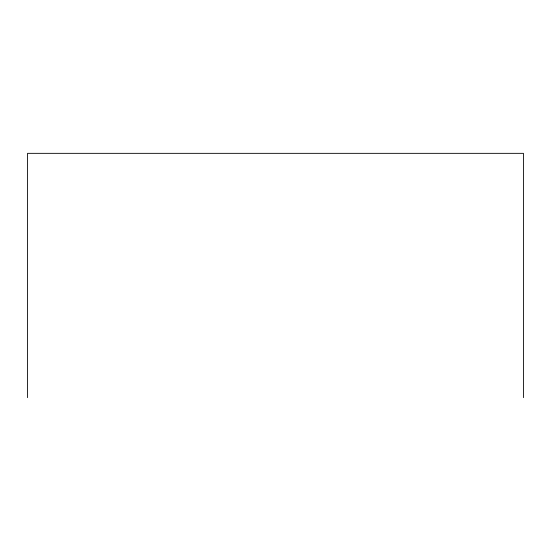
<?xml version="1.0" encoding="UTF-8"?>
<svg xmlns="http://www.w3.org/2000/svg" width="551" height="551" viewBox="0 0 551 551"><rect width="100%" height="100%" fill="white"/><g stroke="black" fill="none" stroke-linecap="round" stroke-linejoin="round"><path stroke-width="0.83" d="M523.45 397.657L523.45 153.343L27.55 153.343L27.55 397.657"/></g></svg>
